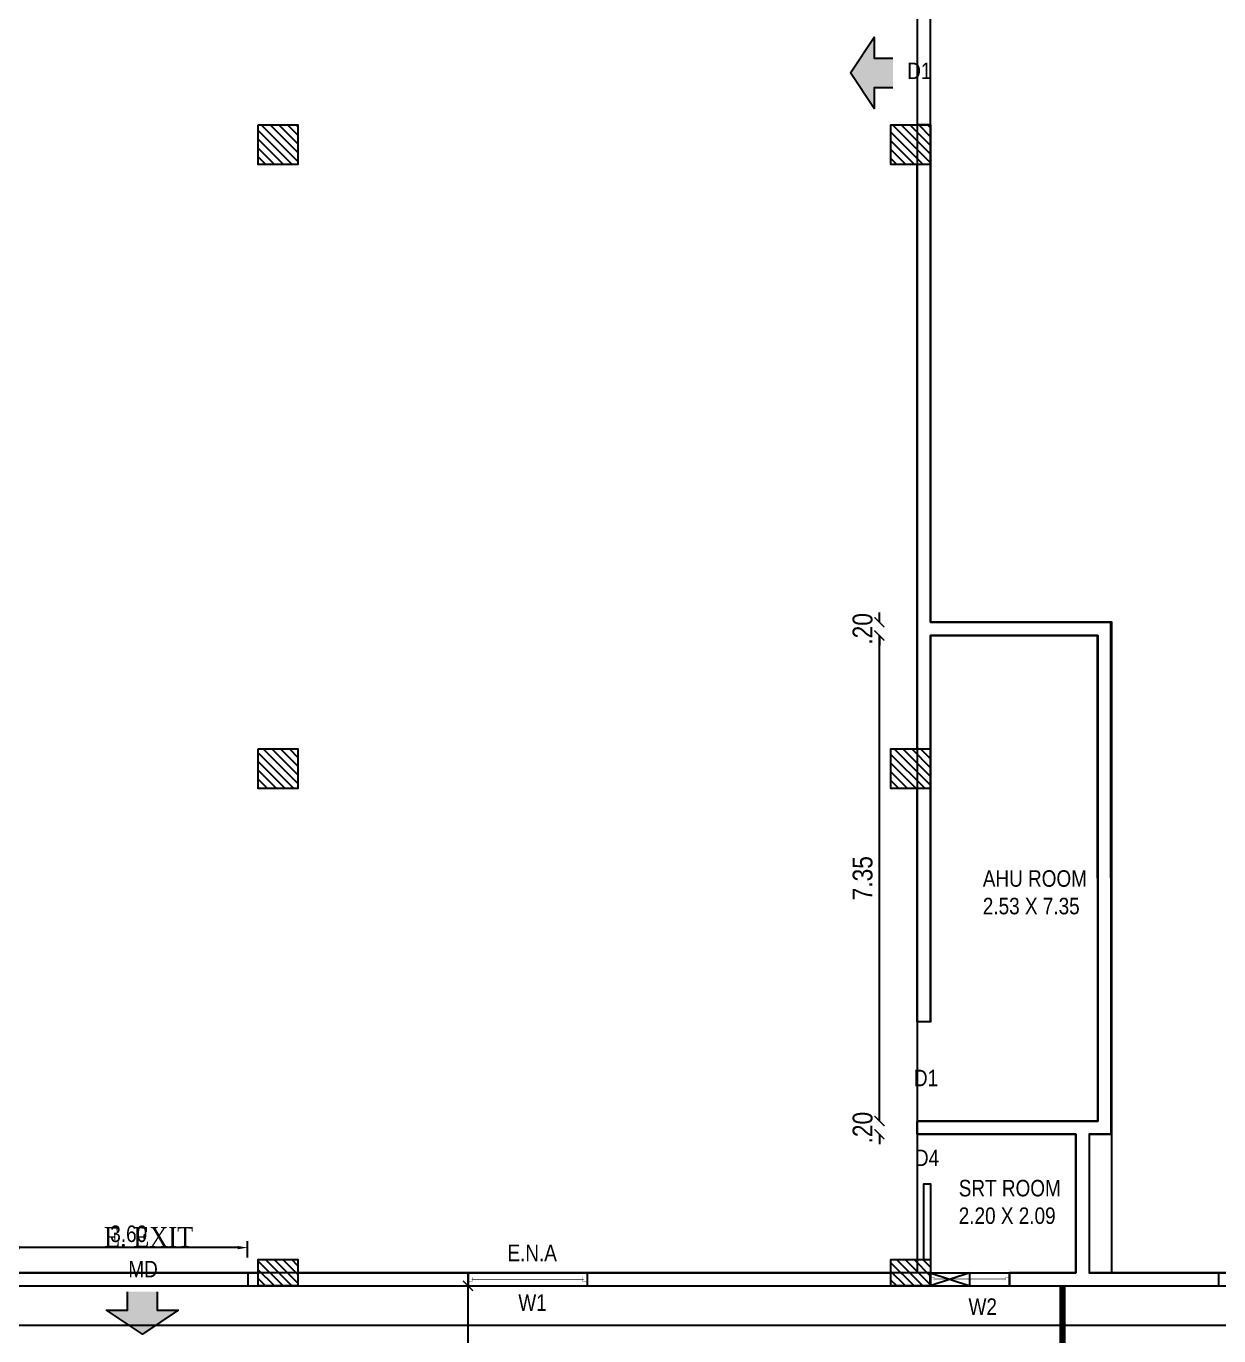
# Model space of a CAD drawing. Header units: metres. Extents: x 385023 to 385532, y 1408468 to 1408621.
# Drawn here: x 385361.31 to 385379.35, y 1408482.81 to 1408502.62 of the extents above; entities that cross this region are included whole.
import ezdxf
from ezdxf.enums import TextEntityAlignment as Align

# ---------------------------------------------------------------- set-up
doc = ezdxf.new("R2010")
doc.units = ezdxf.units.M
doc.header["$MEASUREMENT"] = 0
for name, color, linetype in [('BLK_1_FLR_0_AC_ROOM_1', 7, 'Continuous'), ('BLK_1_FLR_0_AC_ROOM_2', 7, 'Continuous'), ('BLK_1_FLR_0_BLT_UP_AREA', 7, 'Continuous'), ('BLK_1_FLR_0_CARPET_AREA', 7, 'Continuous'), ('S-COLUMN', 6, 'Continuous'), ('S-COLUMN HATCH', 8, 'Continuous')]:
    doc.layers.add(name, color=color, linetype=linetype)
doc.layers.add('BLK_1_FLR_0_EXIT_WIDTH_DOOR', color=7, linetype='Continuous', lineweight=25)
doc.layers.add('BLK_1_FLR_0_ROOF_AREA', color=7, linetype='Continuous', lineweight=25)
doc.styles.add('ARIAL', font='ARIALN.TTF')
doc.styles.add('ARIAL-N', font='ARIALN.TTF')
doc.styles.add('RIA-AP', font='ARIALN.TTF')
doc.dimstyles.new('BLG DIM-1', dxfattribs={"dimtxt": 0.25, "dimasz": 0.15, "dimexe": 0.1, "dimexo": 0.15, "dimgap": 0.08, "dimtad": 1, "dimzin": 0, "dimdsep": 46, "dimtxsty": 'ARIAL', "dimcen": 0.09, "dimclrd": 8, "dimclre": 8, "dimadec": 0, "dimazin": 0, "dimtfac": 1, "dimtofl": 0, "dimtmove": 2, "dimatfit": 3, "dimfxl": 0, "dimtolj": 1, "dimtzin": 0, "dimarcsym": 0})
doc.dimstyles.new('RIA-AP', dxfattribs={"dimtxt": 0.3, "dimasz": 0.15, "dimexe": 0, "dimexo": 1, "dimgap": 0.1, "dimtad": 1, "dimzin": 4, "dimdsep": 46, "dimtxsty": 'RIA-AP', "dimblk": 'ARCHTICK', "dimcen": 0.09, "dimse1": 1, "dimse2": 1, "dimclrd": 8, "dimclre": 8, "dimclrt": 4, "dimazin": 0, "dimtfac": 1, "dimtix": 1, "dimtofl": 0, "dimtmove": 2, "dimatfit": 3, "dimfxl": 0, "dimtolj": 1, "dimtzin": 0, "dimarcsym": 0})
pattern_1 = [(135, (375052.11474, 1409514.67969), (-0.06629126074, -0.06629126074), [])]

# ---------------------------------------------------------------- blocks, each defined once
blk = doc.blocks.new('grid')
at = {"layer": 'S-COLUMN HATCH'}
h = blk.add_hatch(dxfattribs=at)
h.set_pattern_fill('ANSI31', color=256, scale=0.75, angle=90, style=0)
h.set_pattern_definition(pattern_1)
h.paths.add_polyline_path([(391804.473, 1408549.219), (391804.473, 1408548.619), (391805.073, 1408548.619), (391805.073, 1408549.219)])
h = blk.add_hatch(dxfattribs=at)
h.set_pattern_fill('ANSI31', color=256, scale=0.75, angle=90, style=0)
h.set_pattern_definition(pattern_1)
h.paths.add_polyline_path([(391814.043, 1408549.219), (391814.043, 1408548.619), (391814.643, 1408548.619), (391814.643, 1408549.219)])
h = blk.add_hatch(dxfattribs=at)
h.set_pattern_fill('ANSI31', color=256, scale=0.75, angle=90, style=0)
h.set_pattern_definition(pattern_1)
h.paths.add_polyline_path([(391804.473, 1408539.779), (391804.473, 1408539.179), (391805.073, 1408539.179), (391805.073, 1408539.779)])
h = blk.add_hatch(dxfattribs=at)
h.set_pattern_fill('ANSI31', color=256, scale=0.75, angle=90, style=0)
h.set_pattern_definition(pattern_1)
h.paths.add_polyline_path([(391814.043, 1408539.779), (391814.043, 1408539.179), (391814.643, 1408539.179), (391814.643, 1408539.779)])
h = blk.add_hatch(dxfattribs=at)
h.set_pattern_fill('ANSI31', color=256, scale=0.75, angle=90, style=0)
h.set_pattern_definition(pattern_1)
h.paths.add_polyline_path([(391804.473, 1408532.053), (391804.473, 1408531.653), (391805.073, 1408531.653), (391805.073, 1408532.053)])
h = blk.add_hatch(dxfattribs=at)
h.set_pattern_fill('ANSI31', color=256, scale=0.75, angle=90, style=0)
h.set_pattern_definition(pattern_1)
h.paths.add_polyline_path([(391814.043, 1408532.053), (391814.043, 1408531.653), (391814.643, 1408531.653), (391814.643, 1408532.053)])
at = {"layer": 'S-COLUMN', "ltscale": 5}
for points in [[(391804.473, 1408549.219), (391805.073, 1408549.219), (391805.073, 1408548.619), (391804.473, 1408548.619)], [(391814.043, 1408549.219), (391814.643, 1408549.219), (391814.643, 1408548.619), (391814.043, 1408548.619)], [(391804.473, 1408539.779), (391805.073, 1408539.779), (391805.073, 1408539.179), (391804.473, 1408539.179)], [(391814.043, 1408539.779), (391814.643, 1408539.779), (391814.643, 1408539.179), (391814.043, 1408539.179)], [(391804.473, 1408532.053), (391805.073, 1408532.053), (391805.073, 1408531.653), (391804.473, 1408531.653)], [(391814.043, 1408532.053), (391814.643, 1408532.053), (391814.643, 1408531.653), (391814.043, 1408531.653)]]:
    blk.add_lwpolyline(points, close=True, dxfattribs=at)
blk = doc.blocks.new('A$C736D5789-flat-2')
blk.add_hatch(color=104).paths.add_polyline_path([(0.007, 0.302), (0.322, 0.302), (-0.218, 0.663), (-0.758, 0.302), (-0.443, 0.302), (-0.443, 0.022), (0.007, 0.022)])
at = {"color": 43, "linetype": 'Continuous'}
blk.add_lwpolyline([(0.007, 0.022), (0.007, 0.302), (0.322, 0.302), (-0.218, 0.663), (-0.758, 0.302), (-0.443, 0.302), (-0.443, 0.022)], dxfattribs=at)
blk = doc.blocks.new('_ArchTick')
at = {"color": 0, "linetype": 'ByBlock', "const_width": 0.15}
blk.add_lwpolyline([(-0.5, -0.5), (0.5, 0.5)], dxfattribs=at)
blk = doc.blocks.new('*D149')
at = {"color": 8, "lineweight": -2}
for p, q in [((385374.793, 1408478.051), (385374.643, 1408478.051)), ((385374.994, 1408478.051), (385375.144, 1408478.051))]:
    blk.add_line(p, q, dxfattribs=at)
at = {"layer": 'Defpoints', "color": 0}
for p in [(385374.793, 1408487.559), (385374.994, 1408487.559), (385374.994, 1408478.051)]:
    blk.add_point(p, dxfattribs=at)
at = {"color": 8, "lineweight": -2, "xscale": 0.15, "yscale": 0.15, "zscale": 0.15}
blk.add_blockref('_ArchTick', (385374.793, 1408478.051), dxfattribs=at)
at = {"color": 8, "lineweight": -2, "xscale": 0.15, "yscale": 0.15, "zscale": 0.15, "rotation": 180}
blk.add_blockref('_ArchTick', (385374.994, 1408478.051), dxfattribs=at)
at = {"color": 4, "insert": (385374.894, 1408478.304), "char_height": 0.3, "attachment_point": 5, "style": 'RIA-AP'}
blk.add_mtext('\\A1;.20', dxfattribs=at)
blk = doc.blocks.new('*D150')
at = {"color": 8, "lineweight": -2}
blk.add_line((385374.994, 1408478.051), (385377.193, 1408478.051), dxfattribs=at)
at = {"layer": 'Defpoints', "color": 0}
for p in [(385374.994, 1408487.559), (385377.193, 1408485.859), (385377.193, 1408478.051)]:
    blk.add_point(p, dxfattribs=at)
at = {"color": 8, "lineweight": -2, "xscale": 0.15, "yscale": 0.15, "zscale": 0.15, "rotation": 180}
blk.add_blockref('_ArchTick', (385374.994, 1408478.051), dxfattribs=at)
at = {"color": 8, "lineweight": -2, "xscale": 0.15, "yscale": 0.15, "zscale": 0.15}
blk.add_blockref('_ArchTick', (385377.193, 1408478.051), dxfattribs=at)
at = {"color": 4, "insert": (385376.094, 1408478.304), "char_height": 0.3, "attachment_point": 5, "style": 'RIA-AP'}
blk.add_mtext('\\A1;2.20', dxfattribs=at)
blk = doc.blocks.new('*D151')
at = {"color": 8, "lineweight": -2}
for p, q in [((385377.193, 1408478.051), (385377.043, 1408478.051)), ((385377.393, 1408478.051), (385377.543, 1408478.051))]:
    blk.add_line(p, q, dxfattribs=at)
at = {"layer": 'Defpoints', "color": 0}
for p in [(385377.193, 1408485.859), (385377.393, 1408485.859), (385377.393, 1408478.051)]:
    blk.add_point(p, dxfattribs=at)
at = {"color": 8, "lineweight": -2, "xscale": 0.15, "yscale": 0.15, "zscale": 0.15}
blk.add_blockref('_ArchTick', (385377.193, 1408478.051), dxfattribs=at)
at = {"color": 8, "lineweight": -2, "xscale": 0.15, "yscale": 0.15, "zscale": 0.15, "rotation": 180}
blk.add_blockref('_ArchTick', (385377.393, 1408478.051), dxfattribs=at)
at = {"color": 4, "insert": (385377.293, 1408478.304), "char_height": 0.3, "attachment_point": 5, "style": 'RIA-AP'}
blk.add_mtext('\\A1;.20', dxfattribs=at)
blk = doc.blocks.new('*D152')
at = {"color": 8, "lineweight": -2}
blk.add_line((385377.393, 1408478.051), (385380.553, 1408478.051), dxfattribs=at)
at = {"layer": 'Defpoints', "color": 0}
for p in [(385377.393, 1408485.859), (385380.553, 1408483.565), (385380.553, 1408478.051)]:
    blk.add_point(p, dxfattribs=at)
at = {"color": 8, "lineweight": -2, "xscale": 0.15, "yscale": 0.15, "zscale": 0.15, "rotation": 180}
blk.add_blockref('_ArchTick', (385377.393, 1408478.051), dxfattribs=at)
at = {"color": 8, "lineweight": -2, "xscale": 0.15, "yscale": 0.15, "zscale": 0.15}
blk.add_blockref('_ArchTick', (385380.553, 1408478.051), dxfattribs=at)
at = {"color": 4, "insert": (385378.973, 1408478.304), "char_height": 0.3, "attachment_point": 5, "style": 'RIA-AP'}
blk.add_mtext('\\A1;3.16', dxfattribs=at)
blk = doc.blocks.new('*D224')
at = {"color": 8, "lineweight": -2}
for p, q in [((385374.22, 1408486.059), (385374.22, 1408486.209)), ((385374.22, 1408485.859), (385374.22, 1408485.709))]:
    blk.add_line(p, q, dxfattribs=at)
at = {"layer": 'Defpoints', "color": 0}
for p in [(385374.22, 1408486.059), (385374.793, 1408486.059), (385374.794, 1408485.859)]:
    blk.add_point(p, dxfattribs=at)
at = {"color": 8, "lineweight": -2, "xscale": 0.15, "yscale": 0.15, "zscale": 0.15}
for p, rotation in [((385374.22, 1408486.059), 270), ((385374.22, 1408485.859), 90)]:
    blk.add_blockref('_ArchTick', p, dxfattribs=dict(at, rotation=rotation))
at = {"color": 4, "insert": (385373.967, 1408485.959), "char_height": 0.3, "attachment_point": 5, "rotation": 90, "style": 'RIA-AP'}
blk.add_mtext('\\A1;.20', dxfattribs=at)
blk = doc.blocks.new('*D225')
at = {"color": 8, "lineweight": -2}
blk.add_line((385374.22, 1408486.059), (385374.22, 1408493.404), dxfattribs=at)
at = {"layer": 'Defpoints', "color": 0}
for p in [(385374.22, 1408493.404), (385374.993, 1408493.404), (385374.793, 1408486.059)]:
    blk.add_point(p, dxfattribs=at)
at = {"color": 8, "lineweight": -2, "xscale": 0.15, "yscale": 0.15, "zscale": 0.15}
for p, rotation in [((385374.22, 1408493.404), 90), ((385374.22, 1408486.059), 270)]:
    blk.add_blockref('_ArchTick', p, dxfattribs=dict(at, rotation=rotation))
at = {"color": 4, "insert": (385373.967, 1408489.732), "char_height": 0.3, "attachment_point": 5, "rotation": 90, "style": 'RIA-AP'}
blk.add_mtext('\\A1;7.35', dxfattribs=at)
blk = doc.blocks.new('*D226')
at = {"color": 8, "lineweight": -2}
for p, q in [((385374.219, 1408493.604), (385374.219, 1408493.754)), ((385374.219, 1408493.404), (385374.219, 1408493.254))]:
    blk.add_line(p, q, dxfattribs=at)
at = {"layer": 'Defpoints', "color": 0}
for p in [(385374.219, 1408493.604), (385374.993, 1408493.604), (385374.993, 1408493.404)]:
    blk.add_point(p, dxfattribs=at)
at = {"color": 8, "lineweight": -2, "xscale": 0.15, "yscale": 0.15, "zscale": 0.15}
for p, rotation in [((385374.219, 1408493.604), 270), ((385374.219, 1408493.404), 90)]:
    blk.add_blockref('_ArchTick', p, dxfattribs=dict(at, rotation=rotation))
at = {"color": 4, "insert": (385373.966, 1408493.504), "char_height": 0.3, "attachment_point": 5, "rotation": 90, "style": 'RIA-AP'}
blk.add_mtext('\\A1;.20', dxfattribs=at)
blk = doc.blocks.new('*D251')
at = {"color": 8, "lineweight": -2}
blk.add_line((385367.997, 1408480.665), (385367.997, 1408483.565), dxfattribs=at)
at = {"layer": 'Defpoints', "color": 0}
for p in [(385367.997, 1408483.565), (385367.997, 1408483.565), (385368.052, 1408480.665)]:
    blk.add_point(p, dxfattribs=at)
at = {"color": 8, "lineweight": -2, "xscale": 0.15, "yscale": 0.15, "zscale": 0.15}
for p, rotation in [((385367.997, 1408483.565), 90), ((385367.997, 1408480.665), 270)]:
    blk.add_blockref('_ArchTick', p, dxfattribs=dict(at, rotation=rotation))
at = {"color": 4, "insert": (385367.744, 1408482.115), "char_height": 0.3, "attachment_point": 5, "rotation": 90, "style": 'RIA-AP'}
blk.add_mtext('\\A1;2.90', dxfattribs=at)
blk = doc.blocks.new('*D401')
at = {"color": 8, "lineweight": -2}
blk.add_line((385309.904, 1408477.263), (385389.403, 1408477.263), dxfattribs=at)
at = {"layer": 'Defpoints', "color": 0}
for p in [(385309.904, 1408483.565, 63.957), (385389.403, 1408483.565), (385389.403, 1408477.263)]:
    blk.add_point(p, dxfattribs=at)
at = {"color": 8, "lineweight": -2, "xscale": 0.15, "yscale": 0.15, "zscale": 0.15, "rotation": 180}
blk.add_blockref('_ArchTick', (385309.904, 1408477.263), dxfattribs=at)
at = {"color": 8, "lineweight": -2, "xscale": 0.15, "yscale": 0.15, "zscale": 0.15}
blk.add_blockref('_ArchTick', (385389.403, 1408477.263), dxfattribs=at)
at = {"color": 4, "insert": (385349.653, 1408477.516), "char_height": 0.3, "attachment_point": 5, "style": 'RIA-AP'}
blk.add_mtext('\\A1;79.50', dxfattribs=at)
blk = doc.blocks.new('*D525')
at = {"color": 8, "lineweight": -2}
blk.add_line((385361.067, 1408478.051), (385374.793, 1408478.051), dxfattribs=at)
at = {"layer": 'Defpoints', "color": 0}
for p in [(385374.793, 1408485.859), (385361.067, 1408483.565), (385374.793, 1408478.051)]:
    blk.add_point(p, dxfattribs=at)
at = {"color": 8, "lineweight": -2, "xscale": 0.15, "yscale": 0.15, "zscale": 0.15, "rotation": 180}
blk.add_blockref('_ArchTick', (385361.067, 1408478.051), dxfattribs=at)
at = {"color": 8, "lineweight": -2, "xscale": 0.15, "yscale": 0.15, "zscale": 0.15}
blk.add_blockref('_ArchTick', (385374.793, 1408478.051), dxfattribs=at)
at = {"color": 4, "insert": (385367.93, 1408478.304), "char_height": 0.3, "attachment_point": 5, "style": 'RIA-AP'}
blk.add_mtext('\\A1;13.73', dxfattribs=at)
blk = doc.blocks.new('*D702')
at = {"layer": 'BLK_1_FLR_0_EXIT_WIDTH_DOOR', "color": 8, "lineweight": -2}
for p, q in [((385361.066, 1408483.994), (385361.066, 1408484.244)), ((385364.663, 1408483.994), (385364.663, 1408484.244)), ((385364.513, 1408484.144), (385361.216, 1408484.144))]:
    blk.add_line(p, q, dxfattribs=at)
at = {"layer": 'BLK_1_FLR_0_EXIT_WIDTH_DOOR', "color": 8}
for points in [[(385361.216, 1408484.169), (385361.216, 1408484.119), (385361.066, 1408484.144)], [(385364.513, 1408484.169), (385364.513, 1408484.119), (385364.663, 1408484.144)]]:
    blk.add_solid(points, dxfattribs=at)
at = {"layer": 'Defpoints', "color": 0}
for p in [(385361.066, 1408484.144), (385361.066, 1408483.765), (385364.663, 1408483.765)]:
    blk.add_point(p, dxfattribs=at)
at = {"layer": 'BLK_1_FLR_0_EXIT_WIDTH_DOOR', "color": 0, "insert": (385362.865, 1408484.352), "char_height": 0.25, "attachment_point": 5, "style": 'ARIAL'}
blk.add_mtext('\\A1;3.60', dxfattribs=at)

msp = doc.modelspace()

# ---------------------------------------------------------------- linework, layer by layer
at = {"color": 252, "linetype": 'Continuous'}
msp.add_line((385374.993, 1408501.13, 0.025), (385374.993, 1408502.63, 0.025), dxfattribs=at)
at = {"linetype": 'Continuous'}
for p, q in [((385374.993, 1408501.13, 0.025), (385374.793, 1408501.13, 0.025)), ((385367.997, 1408483.765, 0.025), (385367.997, 1408483.565, 0.025)), ((385369.797, 1408483.765, 0.025), (385367.997, 1408483.765, 0.025)), ((385369.797, 1408483.765, 0.025), (385369.797, 1408483.565, 0.025)), ((385367.997, 1408483.565, 0.025), (385369.797, 1408483.565, 0.025))]:
    msp.add_line(p, q, dxfattribs=at)
for p, q in [((385374.994, 1408487.559, 0.025), (385374.793, 1408487.559, 0.025)), ((385374.794, 1408485.859, 0.025), (385377.193, 1408485.859, 0.025)), ((385377.193, 1408485.859, 0.025), (385377.193, 1408483.765, 0.025)), ((385377.393, 1408485.859, 0.025), (385377.393, 1408483.765, 0.025)), ((385364.665, 1408483.765, 0.025), (385364.665, 1408483.565, 0.025)), ((385367.997, 1408483.565, 0.025), (385367.997, 1408483.765, 0.025)), ((385367.997, 1408483.765, 0.025), (385369.797, 1408483.765, 0.025)), ((385374.989, 1408483.765, 0.025), (385374.389, 1408483.765, 0.025)), ((385374.989, 1408483.765, 0.025), (385376.189, 1408483.765, 0.025)), ((385374.989, 1408483.765, 0.025), (385374.989, 1408483.565, 0.025)), ((385376.189, 1408483.565, 0.025), (385376.189, 1408483.765, 0.025)), ((385376.189, 1408483.765, 0.025), (385376.189, 1408483.565, 0.025)), ((385377.193, 1408483.765, 0.025), (385376.189, 1408483.765, 0.025)), ((385376.189, 1408483.765, 0.025), (385376.189, 1408483.565, 0.025)), ((385379.353, 1408483.765, 0.025), (385377.393, 1408483.765, 0.025)), ((385367.997, 1408483.565, 0.025), (385369.797, 1408483.565, 0.025)), ((385374.989, 1408483.565, 0.025), (385376.189, 1408483.565, 0.025))]:
    msp.add_line(p, q)
at = {"lineweight": 5}
for p, q in [((385374.893, 1408483.965, 0.025), (385374.893, 1408485.109, 0.025)), ((385374.993, 1408483.965, 0.025), (385374.993, 1408485.109, 0.025)), ((385374.989, 1408483.565, 0.025), (385374.989, 1408483.765, 0.025))]:
    msp.add_line(p, q, dxfattribs=at)
at = {"color": 2, "ltscale": 0.2, "elevation": 0.025}
msp.add_lwpolyline([(385309.303, 1408530.565), (385390.003, 1408530.565), (385390.003, 1408482.965), (385309.303, 1408482.965)], close=True, dxfattribs=at)
at = {"elevation": 0.025}
for points in [[(385374.793, 1408501.13), (385374.793, 1408487.559)], [(385377.393, 1408485.859), (385377.723, 1408485.859), (385377.722, 1408493.604), (385374.993, 1408493.604), (385374.994, 1408501.13)], [(385374.994, 1408487.559), (385374.993, 1408493.404), (385377.522, 1408493.404), (385377.523, 1408486.059), (385374.793, 1408486.059)], [(385374.793, 1408486.059), (385374.793, 1408485.859)], [(385368.074, 1408483.765), (385364.665, 1408483.765)], [(385374.389, 1408483.765), (385369.797, 1408483.765)], [(385379.353, 1408483.565), (385379.353, 1408483.765)], [(385364.665, 1408483.565), (385368.074, 1408483.565)], [(385369.797, 1408483.565), (385374.989, 1408483.565)], [(385376.189, 1408483.565), (385379.353, 1408483.565)]]:
    msp.add_lwpolyline(points, dxfattribs=at)
at = {"lineweight": 5, "elevation": 0.025}
msp.add_lwpolyline([(385374.893, 1408485.109), (385374.993, 1408485.109)], dxfattribs=at)
at = {"elevation": 0.025}
for points, const_width in [([(385368.06, 1408483.667), (385368.06, 1408483.694), (385367.997, 1408483.694), (385367.997, 1408483.631), (385368.06, 1408483.631), (385368.06, 1408483.657)], 0.002), ([(385368.06, 1408483.694), (385368.075, 1408483.667), (385368.06, 1408483.667), (385368.06, 1408483.694)], 0.001), ([(385368.075, 1408483.657), (385368.06, 1408483.657), (385368.06, 1408483.631), (385368.075, 1408483.657)], 0.001), ([(385369.734, 1408483.694), (385369.719, 1408483.667), (385369.734, 1408483.667), (385369.734, 1408483.694)], 0.001), ([(385369.719, 1408483.657), (385369.734, 1408483.657), (385369.734, 1408483.631), (385369.719, 1408483.657)], 0.001), ([(385369.734, 1408483.667), (385369.734, 1408483.694), (385369.797, 1408483.694), (385369.797, 1408483.631), (385369.734, 1408483.631), (385369.734, 1408483.657)], 0.002), ([(385375.052, 1408483.662), (385375.052, 1408483.635), (385374.989, 1408483.635), (385374.989, 1408483.698), (385375.052, 1408483.698), (385375.052, 1408483.672)], 0.002), ([(385375.067, 1408483.672), (385375.052, 1408483.672), (385375.052, 1408483.699), (385375.067, 1408483.672)], 0.001), ([(385375.052, 1408483.636), (385375.067, 1408483.662), (385375.052, 1408483.662), (385375.052, 1408483.636)], 0.001), ([(385376.111, 1408483.672), (385376.126, 1408483.672), (385376.126, 1408483.699), (385376.111, 1408483.672)], 0.001), ([(385376.126, 1408483.636), (385376.111, 1408483.662), (385376.126, 1408483.662), (385376.126, 1408483.636)], 0.001), ([(385376.126, 1408483.662), (385376.126, 1408483.635), (385376.189, 1408483.635), (385376.189, 1408483.698), (385376.126, 1408483.698), (385376.126, 1408483.672)], 0.002)]:
    msp.add_lwpolyline(points, dxfattribs=dict(at, const_width=const_width))
at = {"color": 5, "elevation": 0.025}
msp.add_lwpolyline([(385367.997, 1408483.765), (385367.997, 1408483.565)], dxfattribs=at)
at = {"color": 4, "const_width": 0.002, "elevation": 0.025}
for points in [[(385368.053, 1408483.667), (385369.744, 1408483.667), (385369.744, 1408483.657), (385368.053, 1408483.657)], [(385376.133, 1408483.662), (385375.042, 1408483.662), (385375.042, 1408483.672), (385376.133, 1408483.672)]]:
    msp.add_lwpolyline(points, close=True, dxfattribs=at)
at = {"color": 2, "elevation": 0.025}
msp.add_lwpolyline([(385374.989, 1408483.565), (385374.989, 1408483.765), (385375.588, 1408483.565), (385375.588, 1408483.765), (385374.989, 1408483.565), (385374.989, 1408483.765)], dxfattribs=at)
at = {"linetype": 'Continuous', "const_width": 0.1, "elevation": 0.025}
msp.add_lwpolyline([(385376.989, 1408483.565), (385376.989, 1408479.765)], dxfattribs=at)
at = {"layer": 'BLK_1_FLR_0_AC_ROOM_1', "color": 2, "elevation": 0.025}
msp.add_lwpolyline([(385313.602, 1408486.965), (385313.602, 1408502.075), (385310.102, 1408502.075), (385310.102, 1408519.539), (385365.424, 1408519.539), (385365.424, 1408522.739), (385374.792, 1408522.739), (385374.792, 1408483.765), (385361.066, 1408483.765), (385361.066, 1408487.465), (385350.666, 1408487.465), (385350.666, 1408483.765), (385319.429, 1408483.765), (385319.429, 1408486.965)], close=True, dxfattribs=at)
at = {"layer": 'BLK_1_FLR_0_AC_ROOM_2', "color": 2, "elevation": 0.025}
msp.add_lwpolyline([(385377.734, 1408483.765), (385377.734, 1408493.604), (385374.993, 1408493.604), (385374.992, 1408511.995), (385377.723, 1408511.995), (385377.723, 1408519.739), (385374.993, 1408519.739), (385374.993, 1408523.715), (385384.433, 1408523.715), (385384.433, 1408526.755), (385389.202, 1408526.755), (385389.202, 1408491.245), (385384.21, 1408491.245), (385384.21, 1408483.765)], close=True, dxfattribs=at)
at = {"layer": 'BLK_1_FLR_0_BLT_UP_AREA', "color": 13, "elevation": 0.025}
msp.add_lwpolyline([(385309.903, 1408483.565), (385389.403, 1408483.565), (385389.403, 1408529.965), (385309.903, 1408529.965)], close=True, dxfattribs=at)
at = {"layer": 'BLK_1_FLR_0_CARPET_AREA', "color": 13, "elevation": 0.025}
msp.add_lwpolyline([(385361.066, 1408483.765), (385364.823, 1408483.765), (385364.823, 1408483.965), (385365.423, 1408483.965), (385365.423, 1408483.765), (385374.393, 1408483.765), (385374.393, 1408483.965), (385374.892, 1408483.965), (385374.892, 1408485.109), (385374.992, 1408485.109), (385374.992, 1408483.765), (385377.192, 1408483.765), (385377.192, 1408485.859), (385374.792, 1408485.859), (385374.792, 1408486.059), (385377.522, 1408486.059), (385377.521, 1408493.404), (385374.992, 1408493.404), (385374.993, 1408487.559), (385374.792, 1408487.559), (385374.792, 1408491.09), (385374.393, 1408491.09), (385374.393, 1408491.69), (385374.792, 1408491.69), (385374.792, 1408500.53), (385374.393, 1408500.53), (385374.393, 1408501.13), (385374.993, 1408501.13), (385374.993, 1408493.604), (385377.721, 1408493.604), (385377.722, 1408485.859), (385377.392, 1408485.859), (385377.392, 1408483.765), (385380.552, 1408483.765)], dxfattribs=at)
at = {"layer": 'BLK_1_FLR_0_ROOF_AREA', "color": 54, "elevation": 0.025}
msp.add_lwpolyline([(385309.903, 1408483.565), (385389.403, 1408483.565), (385389.403, 1408529.965), (385309.903, 1408529.965)], close=True, dxfattribs=at)

# ---------------------------------------------------------------- block references
at = {"color": 7}
msp.add_blockref('grid', (-6439.649, -48.089, 0.025), dxfattribs=at)
at = {"xscale": -1}
for p, rotation in [((385374.445, 1408501.697, 0.025), 89.99999570304415), ((385363.289, 1408483.499, 1.991), 179.9999957030443)]:
    msp.add_blockref('A$C736D5789-flat-2', p, dxfattribs=dict(at, rotation=rotation))

# ---------------------------------------------------------------- texts
at = {"style": 'RIA-AP'}
for s, p in [('D1', (385374.824, 1408501.821)), ('D1', (385374.925, 1408486.585)), ('D4', (385374.94, 1408485.377)), ('E.N.A', (385368.967, 1408483.939)), ('MD', (385363.082, 1408483.694)), ('W1', (385368.973, 1408483.187)), ('W2', (385375.783, 1408483.126))]:
    msp.add_text(s, height=0.25, dxfattribs=at).set_placement(p, align=Align.CENTER)
at = {"char_height": 0.25, "width": 8.61668, "attachment_point": 1, "style": 'RIA-AP'}
for s, insert in [('AHU ROOM\\P2.53 X 7.35', (385375.784, 1408489.853)), ('SRT ROOM\\P2.20 X 2.09', (385375.42, 1408485.169))]:
    msp.add_mtext(s, dxfattribs=dict(at, insert=insert))
at = {"lineweight": 0, "insert": (385362.49, 1408484.147), "char_height": 0.3, "width": 1.881, "attachment_point": 7, "rotation": 360, "style": 'ARIAL-N'}
msp.add_mtext('{\\fGaramond|b0|i0|c0|p18;E. EXIT}', dxfattribs=at)

# ---------------------------------------------------------------- dimensions: what is measured, and where the dimension line sits
for base, p1, p2, picture, middle in [((385374.219, 1408493.604, 0.025), (385374.993, 1408493.404, 0.025), (385374.993, 1408493.604, 0.025), '*D226', (385373.966, 1408493.504, 0.025)), ((385374.2204, 1408493.4043, 0.0252), (385374.7933, 1408486.0589, 0.0252), (385374.9933, 1408493.4043, 0.0252), '*D225', (385373.9672, 1408489.7316, 0.0252)), ((385374.22, 1408486.059, 0.025), (385374.794, 1408485.859, 0.025), (385374.793, 1408486.059, 0.025), '*D224', (385373.967, 1408485.959, 0.025)), ((385367.997, 1408483.565, 0.025), (385368.052, 1408480.665, 0.025), (385367.997, 1408483.565, 0.025), '*D251', (385367.744, 1408482.115, 0.025))]:
    dim = msp.add_linear_dim(base=base, p1=p1, p2=p2, angle=90, dimstyle='RIA-AP')
    dim.commit()
    dim.dimension.update_dxf_attribs({"geometry": picture, "text_midpoint": middle})
for base, p1, p2, picture, middle in [((385374.994, 1408478.051, 0.025), (385374.793, 1408487.559, 0.025), (385374.994, 1408487.559, 0.025), '*D149', (385374.894, 1408478.304, 0.025)), ((385377.193, 1408478.051, 0.025), (385374.994, 1408487.559, 0.025), (385377.193, 1408485.859, 0.025), '*D150', (385376.094, 1408478.304, 0.025)), ((385374.793, 1408478.051, 0.025), (385361.067, 1408483.565, 0.025), (385374.793, 1408485.859, 0.025), '*D525', (385367.93, 1408478.304, 0.025)), ((385377.393, 1408478.051, 0.025), (385377.193, 1408485.859, 0.025), (385377.393, 1408485.859, 0.025), '*D151', (385377.293, 1408478.304, 0.025)), ((385380.553, 1408478.051, 0.025), (385377.393, 1408485.859, 0.025), (385380.553, 1408483.565, 0.025), '*D152', (385378.973, 1408478.304, 0.025)), ((385389.403, 1408477.263, 0.025), (385309.904, 1408483.565, 63.982), (385389.403, 1408483.565, 0.025), '*D401', (385349.653, 1408477.516, 0.025))]:
    dim = msp.add_linear_dim(base=base, p1=p1, p2=p2, dimstyle='RIA-AP')
    dim.commit()
    dim.dimension.update_dxf_attribs({"geometry": picture, "text_midpoint": middle})
at = {"layer": 'BLK_1_FLR_0_EXIT_WIDTH_DOOR', "color": 2}
dim = msp.add_aligned_dim(p1=(385364.663, 1408483.765, 0.025), p2=(385361.066, 1408483.765, 0.025), distance=-0.38, dimstyle='BLG DIM-1', dxfattribs=at)
dim.commit()
dim.dimension.update_dxf_attribs({"geometry": '*D702', "text_midpoint": (385362.865, 1408484.352, 0.025)})

doc.saveas('drawing.dxf')
